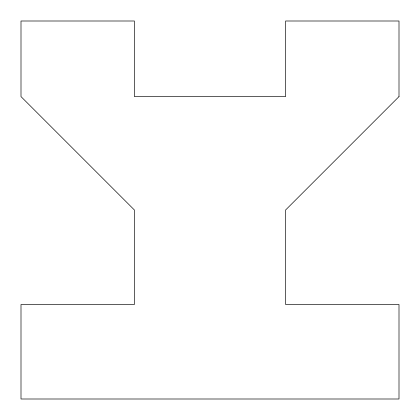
<?xml version="1.0" encoding="UTF-8"?>
<svg xmlns="http://www.w3.org/2000/svg" width="420" height="420" viewBox="0 0 420 420"><rect width="100%" height="100%" fill="white"/><g stroke="black" fill="none" stroke-linecap="round" stroke-linejoin="round"><path stroke-width="0.63" d="M399 96.6L285.6 210L285.6 304.5L399 304.5L399 399L21 399L21 304.5L134.4 304.5L134.4 210L21 96.6L21 21L134.4 21L134.4 96.6L285.6 96.6L285.6 21L399 21L399 96.6"/></g></svg>
